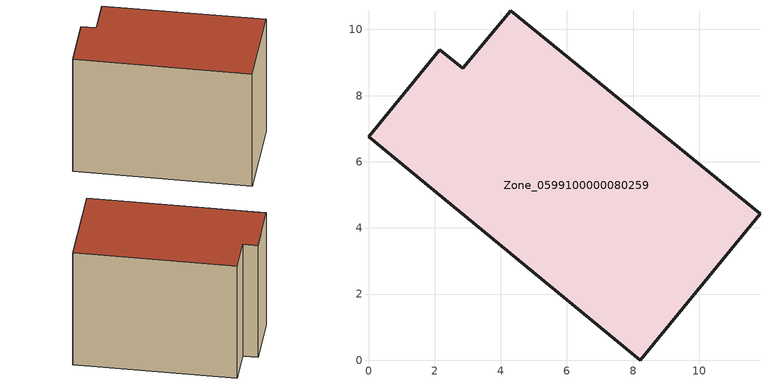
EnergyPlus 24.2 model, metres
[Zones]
Zone_0599100000080259
 floor ground (C_G): 8.21,0 0,6.75 2.16,9.38 2.86,8.83 4.31,10.56 11.84,4.43 z0
 wall outside (C_F): 8.21,0 11.84,4.43 4.31,10.56 2.86,8.83 2.16,9.38 0,6.75 8.21,0 z0:7.95
 roof outside (C_R): 0,6.75 8.21,0 11.84,4.43 4.31,10.56 2.86,8.83 2.16,9.38 z7.95
[BUILDING]
Pand.0599100000080259: North Axis=0; Terrain=City; Loads Convergence Tolerance Value=0.04; Temperature Convergence Tolerance Value=0.4; Solar Distribution=FullExterior; Maximum Number of Warmup Days=25; Minimum Number of Warmup Days=1
[Site:Location]
Rotterdam.The.Hague.AP_ZH_NLD Design_Conditions: Latitude=51.96; Longitude=4.45; Time Zone=1; Elevation=-4.5
[SITE:GROUNDTEMPERATURE:BUILDINGSURFACE]
18, 18, 18, 18, 18, 18, 18, 18, 18, 18, 18, 18
[MATERIAL] Thermal Absorptance=0.9; Solar Absorptance=0.7; Visible Absorptance=0.7
Name | Roughness | Thickness | Conductivity | Density | Specific Heat
G.TC.1946 | MediumSmooth | 0.15 | 1 | 540 | 1210
F.TC.1946 | Rough | 0.3 | 0.857143 | 1920 | 840
R.TC.1946 | MediumRough | 0.2 | 0.909091 | 1500 | 1000
[CONSTRUCTION]
C_G: G.TC.1946
C_F: F.TC.1946
C_R: R.TC.1946
[ZONE]
Zone_0599100000080259: Type=1; Multiplier=1; Ceiling Height=Autocalculate; Volume=Autocalculate; Floor Area=autocalculate; Part of Total Floor Area=Yes
[ZONEINFILTRATION:DESIGNFLOWRATE]
Infil_Zone_0599100000080259: Zone or ZoneList or Space or SpaceList=Zone_0599100000080259; Schedule=AlwaysOn; Design Flow Rate Calculation Method=Flow/Area; Flow Rate per Floor Area=0.003; Constant Term Coefficient=1; Temperature Term Coefficient=0; Velocity Term Coefficient=0; Velocity Squared Term Coefficient=0
[HVACTEMPLATE:ZONE:IDEALLOADSAIRSYSTEM]
Zone_0599100000080259: Maximum Heating Supply Air Temperature=50; Minimum Cooling Supply Air Temperature=13; Maximum Heating Supply Air Humidity Ratio=0.0156; Minimum Cooling Supply Air Humidity Ratio=0.0077; Heating Limit=NoLimit; Cooling Limit=NoLimit; Dehumidification Control Type=ConstantSensibleHeatRatio; Cooling Sensible Heat Ratio=0.7; Dehumidification Setpoint=60; Humidification Control Type=None; Humidification Setpoint=30; Outdoor Air Method=None; Outdoor Air Flow Rate per Person=0.00944; Outdoor Air Flow Rate per Zone Floor Area=0; Outdoor Air Flow Rate per Zone=0; Demand Controlled Ventilation Type=None; Outdoor Air Economizer Type=NoEconomizer; Heat Recovery Type=None; Sensible Heat Recovery Effectiveness=0.7; Latent Heat Recovery Effectiveness=0.65
[ZONECONTROL:THERMOSTAT]
ThermostatControl_Zone_0599100000080259: Zone or ZoneList=Zone_0599100000080259; Control Type Schedule=DualSetpointControlType; Control 1=Thermostat_Zone_0599100000080259; Temperature Difference Between Cutout And Setpoint=0
[THERMOSTATSETPOINT:DUALSETPOINT]
Thermostat_Zone_0599100000080259: Heating Setpoint Temperature Schedule=HeatingSetpoint_Zone_0599100000080259; Cooling Setpoint Temperature Schedule=CoolingSetpoint_Zone_0599100000080259
[SCHEDULE:COMPACT]
HeatingSetpoint_Zone_0599100000080259: Through: 12/31, For: AllDays, Until: 24:00, 21
CoolingSetpoint_Zone_0599100000080259: Through: 12/31, For: AllDays, Until: 24:00, 24
DualSetpointControlType: Through: 12/31, For: AllDays, Until: 24:00, 4
AlwaysOn: Through: 12/31, For: AllDays, Until: 24:00, 1
